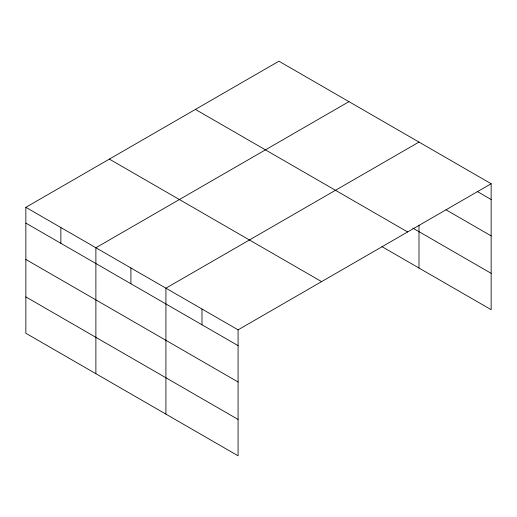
<?xml version="1.0" encoding="UTF-8"?>
<svg xmlns="http://www.w3.org/2000/svg" width="517" height="517" viewBox="0 0 517 517"><rect width="100%" height="100%" fill="white"/><g stroke="black" fill="none" stroke-linecap="round" stroke-linejoin="round"><path stroke-width="0.78" d="M25.85 207.317L238.078 329.846L238.078 455.794L25.85 333.258L25.85 207.317L278.922 61.206L491.15 183.742L491.15 309.683L381.914 246.615M348.956 101.642L95.884 247.753L95.884 373.694M418.99 142.078L165.918 288.189L165.918 414.13M238.078 329.846L491.15 183.742M477.275 191.51L491.15 199.523M446.048 209.837L491.15 235.875M412.812 228.1L491.15 273.331M195.407 109.423L407.635 231.952M109.365 159.1L321.593 281.629M25.85 223.098L238.078 345.627M25.85 259.456L238.078 381.985M25.85 296.907L238.078 419.436M418.99 225.296L418.99 268.019M201.998 309.017L201.998 324.799M130.904 267.968L130.904 283.755M60.87 227.538L60.87 243.32"/></g></svg>
